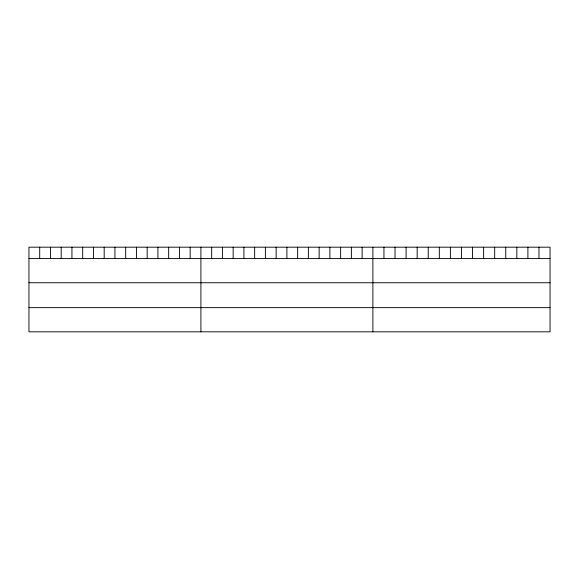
<?xml version="1.0" encoding="UTF-8"?>
<svg xmlns="http://www.w3.org/2000/svg" width="579" height="579" viewBox="0 0 579 579"><rect width="100%" height="100%" fill="white"/><g stroke="black" fill="none" stroke-linecap="round" stroke-linejoin="round"><path stroke-width="0.87" d="M550.05 258.581L550.05 331.818L28.95 331.818L28.95 247.182L550.05 247.182L550.05 258.581L28.95 258.581M28.95 282.747L550.05 282.747M28.95 307.644L550.05 307.644M538.977 247.182L538.977 258.581M527.903 247.182L527.903 258.581M516.83 247.182L516.83 258.581M505.756 247.182L505.756 258.581M494.683 247.182L494.683 258.581M483.61 247.182L483.61 258.581M472.536 247.182L472.536 258.581M461.463 247.182L461.463 258.581M450.39 247.182L450.39 258.581M439.316 247.182L439.316 258.581M428.243 247.182L428.243 258.581M417.169 247.182L417.169 258.581M406.096 247.182L406.096 258.581M395.023 247.182L395.023 258.581M383.949 247.182L383.949 258.581M372.876 247.182L372.876 331.818M362.128 247.182L362.128 258.581M351.381 247.182L351.381 258.581M340.633 247.182L340.633 258.581M329.885 247.182L329.885 258.581M319.138 247.182L319.138 258.581M308.39 247.182L308.39 258.581M297.642 247.182L297.642 258.581M286.894 247.182L286.894 258.581M276.147 247.182L276.147 258.581M265.399 247.182L265.399 258.581M254.651 247.182L254.651 258.581M243.904 247.182L243.904 258.581M233.156 247.182L233.156 258.581M222.408 247.182L222.408 258.581M211.661 247.182L211.661 258.581M200.913 247.182L200.913 331.818M190.165 247.182L190.165 258.581M179.418 247.182L179.418 258.581M168.67 247.182L168.67 258.581M157.922 247.182L157.922 258.581M147.175 247.182L147.175 258.581M136.427 247.182L136.427 258.581M125.679 247.182L125.679 258.581M114.932 247.182L114.932 258.581M104.184 247.182L104.184 258.581M93.436 247.182L93.436 258.581M82.688 247.182L82.688 258.581M71.941 247.182L71.941 258.581M61.193 247.182L61.193 258.581M50.445 247.182L50.445 258.581M39.698 247.182L39.698 258.581"/></g></svg>
